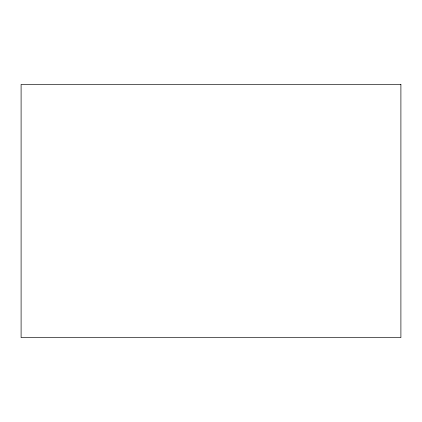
<?xml version="1.0" encoding="UTF-8"?>
<svg xmlns="http://www.w3.org/2000/svg" width="422" height="422" viewBox="0 0 422 422"><rect width="100%" height="100%" fill="white"/><g stroke="black" fill="none" stroke-linecap="round" stroke-linejoin="round"><path stroke-width="0.63" d="M400.9 84.4L21.1 84.4L21.1 337.6L400.9 337.6L400.9 84.4"/></g></svg>
